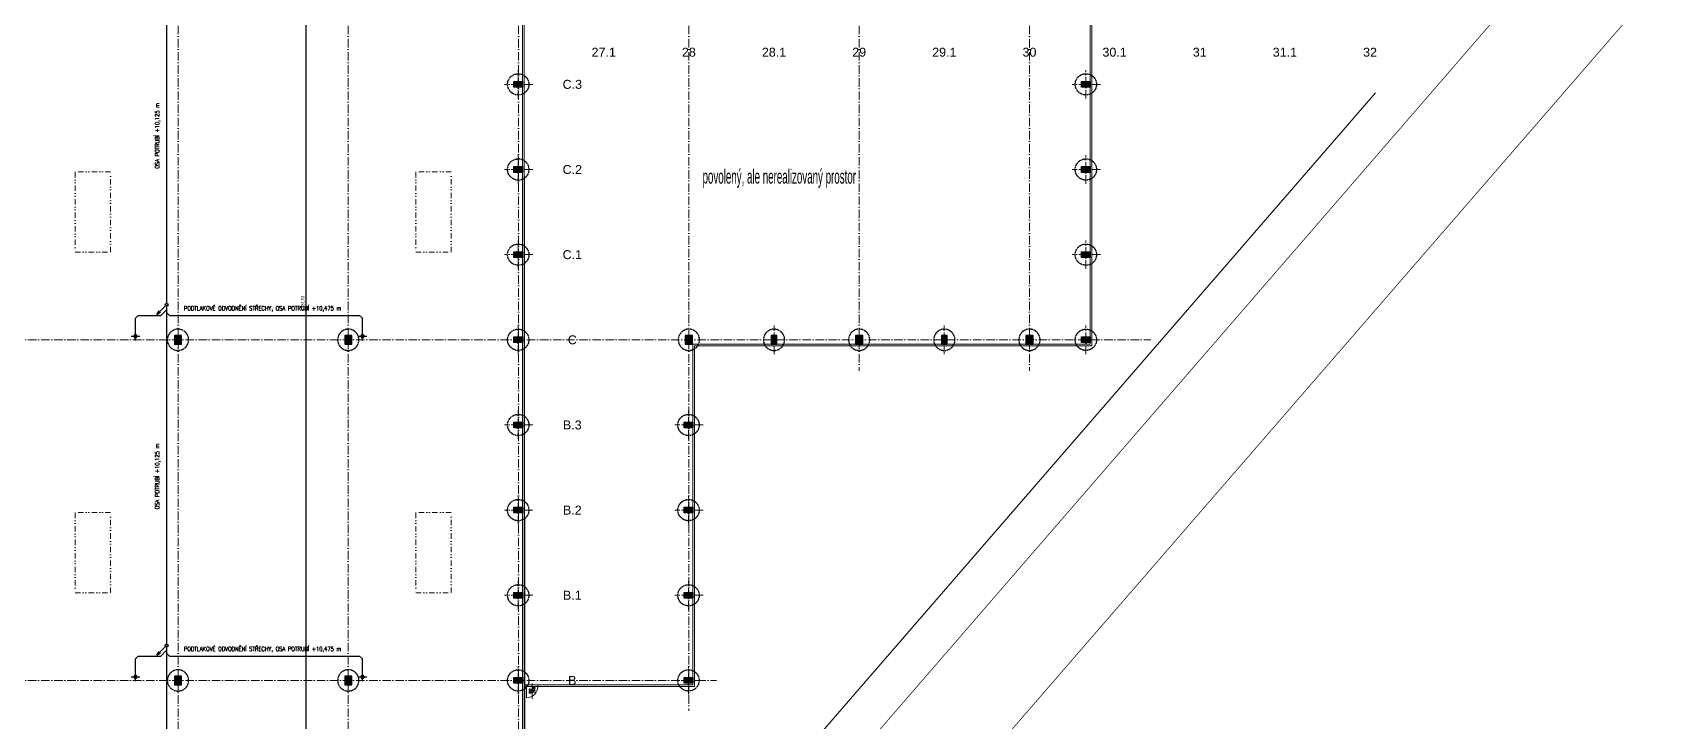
# Model space of a CAD drawing. Header units: millimetres. Extents: x 325046 to 1268204, y 1875583 to 2761998.
# Drawn here: x 983831 to 1098611, y 2492004 to 2540540 of the extents above; entities that cross this region are included whole.
import ezdxf
from ezdxf.enums import TextEntityAlignment as Align

# ---------------------------------------------------------------- set-up
doc = ezdxf.new("R2010")
doc.units = ezdxf.units.MM
doc.header["$LTSCALE"] = 100
doc.header["$PDMODE"] = 65
for name, pattern in [('ACAD_ISO05W100', [33, 24, -3, 0, -3, 0, -3]), ('ACAD_ISO10W100', [18.5, 12, -3, 0.5, -3]), ('DASHED', [0.75, 0.5, -0.25]), ('DIVIDE', [31.75, 12.7, -6.35, 0, -6.35, 0, -6.35]), ('SO02_F11anp01$0${ Leader Line}', [0])]:
    doc.linetypes.add(name, pattern=pattern)
for name, color, linetype, lineweight, true_color in [('DVEŘE - POPIS', 7, 'Continuous', 5, 0x008a22), ('Komunikace - obrys - páteřní - 2.etapa', 7, 'Continuous', 15, 0x901be4), ('Korabek-text', 7, 'Continuous', 0, 0x7a7a7a), ('Korabek-trasy', 7, 'Continuous', 30, 0x7478c3), ('Korabek-vpuste', 7, 'Continuous', 30, 0x6f7ceb), ('Manipulační - obrys - 1. etapa', 7, 'Continuous', 13, 0x1a63a8), ('otvory', 7, 'Continuous', 20, 0xb30000), ('Světlíky', 7, 'DIVIDE', 15, 0xf81696)]:
    doc.layers.add(name, color=color, linetype=linetype, lineweight=lineweight, true_color=true_color)
doc.layers.add('kóty 100', color=5, linetype='Continuous')
doc.layers.add('ŽB- SLOUPY', color=3, linetype='Continuous')
for name, color, linetype, lineweight in [('Objekty - osy', 5, 'ACAD_ISO10W100', 20), ('OBVODOVÝ PLÁŠŤ', 2, 'Continuous', 9), ('ŽB - Šraf-prefa', 253, 'Continuous', 13)]:
    doc.layers.add(name, color=color, linetype=linetype, lineweight=lineweight)
for name, color, linetype, true_color in [('POPIS MÍSTNOSTÍ', 7, 'Continuous', 0x072bf2), ('Popis OS', 7, 'Continuous', 0xbd0a5d), ('Příprava na dock', 7, 'Continuous', 0x616161)]:
    doc.layers.add(name, color=color, linetype=linetype, true_color=true_color)
doc.styles.add('ARIAL NARROW', font='ARIALN.TTF')
doc.styles.add('ARIL-TENKÝ', font='arial.ttf')
doc.styles.add('FSIMPLEX', font='simplex.shx')
doc.styles.add('ROMANS', font='romans.shx', dxfattribs={"width": 0.8})
doc.dimstyles.new('100', dxfattribs={"dimscale": 100, "dimtxt": 2.3, "dimasz": 1.5, "dimexe": 1, "dimexo": 4, "dimgap": 1, "dimtad": 1, "dimdec": 0, "dimzin": 0, "dimdsep": 46, "dimtxsty": 'ARIAL NARROW', "dimblk": 'ARCHTICK', "dimcen": 4, "dimdle": 1, "dimclrd": 256, "dimclre": 256, "dimclrt": 7, "dimadec": 0, "dimazin": 0, "dimtfac": 1, "dimtdec": 0, "dimtix": 1, "dimtofl": 0, "dimtmove": 0, "dimatfit": 2, "dimldrblk": 'OBLIQUE', "dimfxl": 1, "dimtolj": 1, "dimtzin": 0, "dimlwd": -1, "dimlwe": -1, "dimarcsym": 1})

# ---------------------------------------------------------------- blocks, each defined once
blk = doc.blocks.new('H1 PU')
at = {"layer": 'Příprava na dock', "linetype": 'DASHED', "ltscale": 1.5}
blk.add_circle((1537736, -4876565), 750, dxfattribs=at)
blk = doc.blocks.new('_ARCHTICK')
at = {"color": 0, "linetype": 'ByBlock', "const_width": 0.15}
blk.add_lwpolyline([(-0.5, -0.5), (0.5, 0.5)], dxfattribs=at)
blk = doc.blocks.new('*D351')
at = {"layer": 'Defpoints', "color": 0, "transparency": 16777216}
for p in [(1078474, 2590543), (1001625, 2452363), (1003087, 2452363)]:
    blk.add_point(p, dxfattribs=at)
at = {"layer": 'kóty 100', "transparency": 16777216}
for p, q in [((1003087, 2590643), (1003087, 2452263)), ((1078074, 2590543), (1002987, 2590543)), ((1002025, 2452363), (1003187, 2452363))]:
    blk.add_line(p, q, dxfattribs=at)
at = {"layer": 'kóty 100', "transparency": 16777216, "xscale": 150, "yscale": 150, "zscale": 150}
for p, rotation in [((1003087, 2590543), 90), ((1003087, 2452363), 270)]:
    blk.add_blockref('_ARCHTICK', p, dxfattribs=dict(at, rotation=rotation))
at = {"layer": 'kóty 100', "color": 7, "transparency": 16777216, "insert": (1002869, 2521453), "char_height": 230, "attachment_point": 5, "rotation": 90, "style": 'ARIAL NARROW'}
blk.add_mtext('\\A1;138179', dxfattribs=at)
blk = doc.blocks.new('_Oblique')
at = {"color": 0, "lineweight": -2}
blk.add_line((-0.5, -0.5), (0.5, 0.5), dxfattribs=at)
blk = doc.blocks.new('vpust_tučně')
at = {"layer": 'Korabek-vpuste'}
for p, q in [((52.896, 90.921), (53.396, 90.921)), ((53.146, 90.671), (53.146, 91.171))]:
    blk.add_line(p, q, dxfattribs=at)
for radius in [0.1, 0.075, 0.05]:
    blk.add_circle((53.146, 90.921), radius, dxfattribs=at)
blk = doc.blocks.new('A$C73023567')
at = {"layer": 'Korabek-trasy'}
for p, q in [((287475, 79215.6), (287475, 55415.6)), ((287475, 55315.6), (286777.7, 54618.2)), ((287475, 55215.6), (287475, 31415.6)), ((285475.3, 54565.6), (285275, 54365.2)), ((285275, 53095.6), (285275, 54365.2)), ((285475.3, 54565.6), (287074.3, 54565.6)), ((286777.7, 54618.2), (286948.4, 54892.8)), ((286777.7, 54618.2), (287052.3, 54788.9)), ((287475, 54966.2), (287074.3, 54565.6)), ((287475, 54765.9), (287675.3, 54565.6)), ((287675.3, 54565.6), (301074.7, 54565.6)), ((301074.7, 54565.6), (301275, 54365.2)), ((301275, 53095.6), (301275, 54365.2)), ((287475, 31315.6), (286777.7, 30618.2)), ((287475, 31215.6), (287475, 7415.6)), ((285475.3, 30565.6), (285275, 30365.2)), ((285275, 29095.6), (285275, 30365.2)), ((285475.3, 30565.6), (287074.3, 30565.6)), ((286777.7, 30618.2), (286948.4, 30892.8)), ((286777.7, 30618.2), (287052.3, 30788.9)), ((287475, 30966.2), (287074.3, 30565.6)), ((287475, 30765.9), (287675.3, 30565.6)), ((287675.3, 30565.6), (301074.7, 30565.6)), ((301074.7, 30565.6), (301275, 30365.2)), ((301275, 29095.6), (301275, 30365.2))]:
    blk.add_line(p, q, dxfattribs=at)
for centre in [(287475, 55315.6), (287475, 31315.6)]:
    blk.add_circle(centre, 100, dxfattribs=at)
at = {"layer": 'Korabek-vpuste', "xscale": -1200, "yscale": 1200, "zscale": 1200, "rotation": 270.0000000072112}
for p in [(176169.4, -10679.3), (192169.4, -10679.3), (176169.4, -34679.3), (192169.4, -34679.3)]:
    blk.add_blockref('vpust_tučně', p, dxfattribs=at)
at = {"layer": 'Korabek-text', "char_height": 300, "width": 28411.347, "attachment_point": 7, "style": 'ROMANS'}
for s, insert, rotation in [('OSA POTRUBÍ +10,125 m', (287048.2, 64901.8), 90), ('PODTLAKOVÉ ODVODNĚNÍ STŘECHY, OSA POTRUBÍ +10,475 m', (288695.9, 54827), 0), ('OSA POTRUBÍ +10,125 m', (287048.2, 40901.8), 90), ('PODTLAKOVÉ ODVODNĚNÍ STŘECHY, OSA POTRUBÍ +10,475 m', (288695.9, 30827), 0)]:
    blk.add_mtext(s, dxfattribs=dict(at, insert=insert, rotation=rotation))
blk = doc.blocks.new('A$C364165CE')
at = {"layer": 'otvory', "linetype": 'ACAD_ISO05W100', "ltscale": 0.12}
for p, q in [((0, 995), (900, 995)), ((0, 875), (900, 875))]:
    blk.add_line(p, q, dxfattribs=at)
at = {"layer": 'otvory'}
for p, q in [((50, 70), (50, 995)), ((850, 870), (850, 995))]:
    blk.add_line(p, q, dxfattribs=at)
at = {"layer": 'otvory', "ltscale": 2, "transparency": 33554687}
blk.add_line((450, 1074), (450, 0), dxfattribs=at)
blk.add_arc((50, 870), 800, 270, 0, dxfattribs=at)

msp = doc.modelspace()

# ---------------------------------------------------------------- hatches: boundary and pattern name
at = {"layer": 'ŽB - Šraf-prefa'}
h = msp.add_hatch(color=256, dxfattribs=at)
h.dxf.hatch_style = 1
h.paths.add_polyline_path([(1017753.7, 2536692.7), (1017753.7, 2537092.7), (1018353.7, 2537092.7), (1018353.7, 2536692.7)])
h = msp.add_hatch(color=256, dxfattribs=at)
h.dxf.hatch_style = 1
h.paths.add_polyline_path([(1057753.7, 2536692.7), (1057753.7, 2537092.7), (1058353.7, 2537092.7), (1058353.7, 2536692.7)])
h = msp.add_hatch(color=256, dxfattribs=at)
h.dxf.hatch_style = 1
h.paths.add_polyline_path([(1017753.7, 2530692.7), (1017753.7, 2531092.7), (1018353.7, 2531092.7), (1018353.7, 2530692.7)])
h = msp.add_hatch(color=256, dxfattribs=at)
h.dxf.hatch_style = 1
h.paths.add_polyline_path([(1057753.7, 2530692.7), (1057753.7, 2531092.7), (1058353.7, 2531092.7), (1058353.7, 2530692.7)])
h = msp.add_hatch(color=256, dxfattribs=at)
h.dxf.hatch_style = 1
h.paths.add_polyline_path([(1017753.7, 2524692.7), (1017753.7, 2525092.7), (1018353.7, 2525092.7), (1018353.7, 2524692.7)])
h = msp.add_hatch(color=256, dxfattribs=at)
h.dxf.hatch_style = 1
h.paths.add_polyline_path([(1057753.7, 2524692.7), (1057753.7, 2525092.7), (1058353.7, 2525092.7), (1058353.7, 2524692.7)])
h = msp.add_hatch(color=256, dxfattribs=at)
h.dxf.hatch_style = 1
h.paths.add_polyline_path([(993828.7, 2518592.7), (994328.7, 2518592.7), (994328.7, 2519192.7), (993828.7, 2519192.7)])
h = msp.add_hatch(color=256, dxfattribs=at)
h.dxf.hatch_style = 1
h.paths.add_polyline_path([(1005828.7, 2518592.7), (1006328.7, 2518592.7), (1006328.7, 2519192.7), (1005828.7, 2519192.7)])
h = msp.add_hatch(color=256, dxfattribs=at)
h.dxf.hatch_style = 1
h.paths.add_polyline_path([(1017753.7, 2518692.7), (1017753.7, 2519092.7), (1018353.7, 2519092.7), (1018353.7, 2518692.7)])
h = msp.add_hatch(color=256, dxfattribs=at)
h.dxf.hatch_style = 1
h.paths.add_polyline_path([(1029828.7, 2518592.7), (1030328.7, 2518592.7), (1030328.7, 2519192.7), (1029828.7, 2519192.7)])
h = msp.add_hatch(color=256, dxfattribs=at)
h.dxf.hatch_style = 1
h.paths.add_polyline_path([(1036278.7, 2519192.7), (1035878.7, 2519192.7), (1035878.7, 2518592.7), (1036278.7, 2518592.7)])
h = msp.add_hatch(color=256, dxfattribs=at)
h.dxf.hatch_style = 1
h.paths.add_polyline_path([(1041828.7, 2518592.7), (1042328.7, 2518592.7), (1042328.7, 2519192.7), (1041828.7, 2519192.7)])
h = msp.add_hatch(color=256, dxfattribs=at)
h.dxf.hatch_style = 1
h.paths.add_polyline_path([(1048278.7, 2519192.7), (1047878.7, 2519192.7), (1047878.7, 2518592.7), (1048278.7, 2518592.7)])
h = msp.add_hatch(color=256, dxfattribs=at)
h.dxf.hatch_style = 1
h.paths.add_polyline_path([(1053828.7, 2518592.7), (1054328.7, 2518592.7), (1054328.7, 2519192.7), (1053828.7, 2519192.7)])
h = msp.add_hatch(color=256, dxfattribs=at)
h.dxf.hatch_style = 1
h.paths.add_polyline_path([(1057753.7, 2518692.7), (1057753.7, 2519092.7), (1058353.7, 2519092.7), (1058353.7, 2518692.7)])
h = msp.add_hatch(color=256, dxfattribs=at)
h.dxf.hatch_style = 1
h.paths.add_polyline_path([(1017753.7, 2512692.7), (1017753.7, 2513092.7), (1018353.7, 2513092.7), (1018353.7, 2512692.7)])
h = msp.add_hatch(color=256, dxfattribs=at)
h.dxf.hatch_style = 1
h.paths.add_polyline_path([(1029753.7, 2512692.7), (1029753.7, 2513092.7), (1030353.7, 2513092.7), (1030353.7, 2512692.7)])
h = msp.add_hatch(color=256, dxfattribs=at)
h.dxf.hatch_style = 1
h.paths.add_polyline_path([(1017753.7, 2506692.7), (1017753.7, 2507092.7), (1018353.7, 2507092.7), (1018353.7, 2506692.7)])
h = msp.add_hatch(color=256, dxfattribs=at)
h.dxf.hatch_style = 1
h.paths.add_polyline_path([(1029753.7, 2506692.7), (1029753.7, 2507092.7), (1030353.7, 2507092.7), (1030353.7, 2506692.7)])
h = msp.add_hatch(color=256, dxfattribs=at)
h.dxf.hatch_style = 1
h.paths.add_polyline_path([(1017753.7, 2500692.7), (1017753.7, 2501092.7), (1018353.7, 2501092.7), (1018353.7, 2500692.7)])
h = msp.add_hatch(color=256, dxfattribs=at)
h.dxf.hatch_style = 1
h.paths.add_polyline_path([(1029753.7, 2500692.7), (1029753.7, 2501092.7), (1030353.7, 2501092.7), (1030353.7, 2500692.7)])
h = msp.add_hatch(color=256, dxfattribs=at)
h.dxf.hatch_style = 1
h.paths.add_polyline_path([(993828.7, 2494592.7), (994328.7, 2494592.7), (994328.7, 2495192.7), (993828.7, 2495192.7)])
h = msp.add_hatch(color=256, dxfattribs=at)
h.dxf.hatch_style = 1
h.paths.add_polyline_path([(1005828.7, 2494592.7), (1006328.7, 2494592.7), (1006328.7, 2495192.7), (1005828.7, 2495192.7)])
h = msp.add_hatch(color=256, dxfattribs=at)
h.dxf.hatch_style = 1
h.paths.add_polyline_path([(1017753.7, 2494692.7), (1017753.7, 2495092.7), (1018353.7, 2495092.7), (1018353.7, 2494692.7)])
h = msp.add_hatch(color=256, dxfattribs=at)
h.dxf.hatch_style = 1
h.paths.add_polyline_path([(1029753.7, 2494692.7), (1029753.7, 2495092.7), (1030353.7, 2495092.7), (1030353.7, 2494692.7)])

# ---------------------------------------------------------------- linework, layer by layer
at = {"layer": 'Komunikace - obrys - páteřní - 2.etapa', "const_width": 50}
msp.add_lwpolyline([(1129546.1, 2595580.2, -0.07339302), (1117962.2, 2577395.8), (1010692.8, 2453502.4, -0.21747442), (1001625.4, 2449363.4), (995601.3, 2449363.8), (995604.3, 2442362.9), (1001625, 2442362.7, 0.2174662), (1015981.1, 2448916.1), (1124136.4, 2573692.5, 0.06501851), (1135821.7, 2592479.1)], format="xyb", close=True, dxfattribs=at)
at = {"layer": 'Manipulační - obrys - 1. etapa'}
msp.add_lwpolyline([(1078473.7, 2536304.3), (1020165.4, 2469009.6), (1008323.1, 2455342.1, -0.2227545), (1001625.4, 2452363.4), (995702.1, 2452358.5), (995702.1, 2449363.8), (830802.7, 2449363.2, -0.18312869), (804292.9, 2459409.4, 0.37896646), (775131.9, 2459409.3, -0.18312821), (748622.2, 2449362.9), (705683.7, 2449362.8), (705683.7, 2470422.7), (1018473.7, 2470422.7), (1018513.7, 2494382.7), (1018473.7, 2542472.7), (1018473.7, 2542472.7), (1018473.7, 2542472.7), (1018473.7, 2542472.7), (1018578.7, 2542472.7)], format="xyb", dxfattribs=at)
at = {"layer": 'Objekty - osy', "ltscale": 0.5}
for points in [[(994078.7, 2591892.7), (994078.7, 2469892.7)], [(1006078.7, 2591892.7), (1006078.7, 2469892.7)], [(1018078.7, 2591892.7), (1018078.7, 2469892.7)], [(1030078.7, 2591892.7), (1030078.7, 2492743.5)], [(1042078.7, 2591892.7), (1042078.7, 2516706.9)], [(1054078.7, 2591892.7), (1054078.7, 2516706.9)], [(1018053.7, 2535892.7), (1018053.7, 2537892.7)], [(1058053.7, 2535892.7), (1058053.7, 2537892.7)], [(1019078.7, 2536892.7), (1017078.7, 2536892.7)], [(1059078.7, 2536892.7), (1057078.7, 2536892.7)], [(1018053.7, 2529892.7), (1018053.7, 2531892.7)], [(1058053.7, 2529892.7), (1058053.7, 2531892.7)], [(1019078.7, 2530892.7), (1017078.7, 2530892.7)], [(1059078.7, 2530892.7), (1057078.7, 2530892.7)], [(1018053.7, 2523892.7), (1018053.7, 2525892.7)], [(1058053.7, 2523892.7), (1058053.7, 2525892.7)], [(1019078.7, 2524892.7), (1017078.7, 2524892.7)], [(1059078.7, 2524892.7), (1057078.7, 2524892.7)], [(1018053.7, 2517892.7), (1018053.7, 2519892.7)], [(1036078.7, 2517892.7), (1036078.7, 2519892.7)], [(1048078.7, 2517892.7), (1048078.7, 2519892.7)], [(1058053.7, 2517892.7), (1058053.7, 2519892.7)], [(705078.7, 2518892.7), (1062634.1, 2518892.7)], [(1018053.7, 2511892.7), (1018053.7, 2513892.7)], [(1030053.7, 2511892.7), (1030053.7, 2513892.7)], [(1019078.7, 2512892.7), (1017078.7, 2512892.7)], [(1031078.7, 2512892.7), (1029078.7, 2512892.7)], [(1019078.7, 2506892.7), (1017078.7, 2506892.7)], [(1018053.7, 2505892.7), (1018053.7, 2507892.7)], [(1031078.7, 2506892.7), (1029078.7, 2506892.7)], [(1030053.7, 2505892.7), (1030053.7, 2507892.7)], [(1018053.7, 2499892.7), (1018053.7, 2501892.7)], [(1030053.7, 2499892.7), (1030053.7, 2501892.7)], [(1019078.7, 2500892.7), (1017078.7, 2500892.7)], [(1031078.7, 2500892.7), (1029078.7, 2500892.7)], [(1018053.7, 2493892.7), (1018053.7, 2495892.7)], [(1030053.7, 2493892.7), (1030053.7, 2495892.7)], [(705078.7, 2494892.7), (1032026.3, 2494892.7)], [(1031078.7, 2494892.7), (1029078.7, 2494892.7)]]:
    msp.add_lwpolyline(points, dxfattribs=at)
at = {"layer": 'OBVODOVÝ PLÁŠŤ'}
for points in [[(1007328.7, 2470542.7), (1018353.7, 2470542.7), (1018353.7, 2542592.7), (1018578.7, 2542592.7)], [(1018578.7, 2542472.7), (1018473.7, 2542472.7), (1018473.7, 2470422.7), (1007328.7, 2470422.7)], [(1058473.7, 2542472.7), (1058473.7, 2518472.7), (1030473.7, 2518472.7), (1030473.7, 2494472.7), (1018473.7, 2494472.7)], [(1058353.7, 2542472.7), (1058353.7, 2518592.7), (1030353.7, 2518592.7), (1030353.7, 2494592.7), (1018473.7, 2494592.7)]]:
    msp.add_lwpolyline(points, dxfattribs=at)
at = {"layer": 'Světlíky', "ltscale": 0.3}
for points in [[(986828.7, 2525067.7), (989328.7, 2525067.7), (989328.7, 2530717.7), (986828.7, 2530717.7)], [(1010828.7, 2525067.7), (1013328.7, 2525067.7), (1013328.7, 2530717.7), (1010828.7, 2530717.7)], [(986828.7, 2501067.7), (989328.7, 2501067.7), (989328.7, 2506717.7), (986828.7, 2506717.7)], [(1010828.7, 2501067.7), (1013328.7, 2501067.7), (1013328.7, 2506717.7), (1010828.7, 2506717.7)]]:
    msp.add_lwpolyline(points, close=True, dxfattribs=at)
at = {"layer": 'ŽB- SLOUPY'}
for points in [[(1017753.7, 2536692.7), (1017753.7, 2537092.7), (1018353.7, 2537092.7), (1018353.7, 2536692.7)], [(1057753.7, 2536692.7), (1057753.7, 2537092.7), (1058353.7, 2537092.7), (1058353.7, 2536692.7)], [(1017753.7, 2530692.7), (1017753.7, 2531092.7), (1018353.7, 2531092.7), (1018353.7, 2530692.7)], [(1057753.7, 2530692.7), (1057753.7, 2531092.7), (1058353.7, 2531092.7), (1058353.7, 2530692.7)], [(1017753.7, 2524692.7), (1017753.7, 2525092.7), (1018353.7, 2525092.7), (1018353.7, 2524692.7)], [(1057753.7, 2524692.7), (1057753.7, 2525092.7), (1058353.7, 2525092.7), (1058353.7, 2524692.7)], [(993828.7, 2518592.7), (994328.7, 2518592.7), (994328.7, 2519192.7), (993828.7, 2519192.7)], [(1005828.7, 2518592.7), (1006328.7, 2518592.7), (1006328.7, 2519192.7), (1005828.7, 2519192.7)], [(1017753.7, 2518692.7), (1017753.7, 2519092.7), (1018353.7, 2519092.7), (1018353.7, 2518692.7)], [(1029828.7, 2518592.7), (1030328.7, 2518592.7), (1030328.7, 2519192.7), (1029828.7, 2519192.7)], [(1036278.7, 2519192.7), (1035878.7, 2519192.7), (1035878.7, 2518592.7), (1036278.7, 2518592.7)], [(1041828.7, 2518592.7), (1042328.7, 2518592.7), (1042328.7, 2519192.7), (1041828.7, 2519192.7)], [(1048278.7, 2519192.7), (1047878.7, 2519192.7), (1047878.7, 2518592.7), (1048278.7, 2518592.7)], [(1053828.7, 2518592.7), (1054328.7, 2518592.7), (1054328.7, 2519192.7), (1053828.7, 2519192.7)], [(1057753.7, 2518692.7), (1057753.7, 2519092.7), (1058353.7, 2519092.7), (1058353.7, 2518692.7)], [(1017753.7, 2512692.7), (1017753.7, 2513092.7), (1018353.7, 2513092.7), (1018353.7, 2512692.7)], [(1029753.7, 2512692.7), (1029753.7, 2513092.7), (1030353.7, 2513092.7), (1030353.7, 2512692.7)], [(1017753.7, 2506692.7), (1017753.7, 2507092.7), (1018353.7, 2507092.7), (1018353.7, 2506692.7)], [(1029753.7, 2506692.7), (1029753.7, 2507092.7), (1030353.7, 2507092.7), (1030353.7, 2506692.7)], [(1017753.7, 2500692.7), (1017753.7, 2501092.7), (1018353.7, 2501092.7), (1018353.7, 2500692.7)], [(1029753.7, 2500692.7), (1029753.7, 2501092.7), (1030353.7, 2501092.7), (1030353.7, 2500692.7)], [(993828.7, 2494592.7), (994328.7, 2494592.7), (994328.7, 2495192.7), (993828.7, 2495192.7)], [(1005828.7, 2494592.7), (1006328.7, 2494592.7), (1006328.7, 2495192.7), (1005828.7, 2495192.7)], [(1017753.7, 2494692.7), (1017753.7, 2495092.7), (1018353.7, 2495092.7), (1018353.7, 2494692.7)], [(1029753.7, 2494692.7), (1029753.7, 2495092.7), (1030353.7, 2495092.7), (1030353.7, 2494692.7)]]:
    msp.add_lwpolyline(points, close=True, dxfattribs=at)

# ---------------------------------------------------------------- block references
at = {"layer": 'Korabek-trasy', "linetype": 'SO02_F11anp01$0${ Leader Line}'}
msp.add_blockref('A$C73023567', (705803.7, 2466047.2), dxfattribs=at)
at = {"layer": 'otvory', "ltscale": 100}
msp.add_blockref('A$C364165CE', (1018578.7, 2493598.1), dxfattribs=at)
at = {"layer": 'Příprava na dock', "rotation": 270.0000000000001}
for p in [(5894618.7, 4074628.7), (5934618.7, 4074628.7), (5894618.7, 4068628.7), (5934618.7, 4068628.7), (5894618.7, 4062628.7), (5934618.7, 4062628.7), (5894618.7, 4056628.7), (5934618.7, 4056628.7), (5894618.7, 4050628.7), (5906618.7, 4050628.7), (5894618.7, 4044628.7), (5906618.7, 4044628.7), (5894618.7, 4038628.7), (5906618.7, 4038628.7), (5894618.7, 4032628.7), (5906618.7, 4032628.7)]:
    msp.add_blockref('H1 PU', p, dxfattribs=at)
at = {"layer": 'Příprava na dock', "xscale": -1, "rotation": 89.99999999999993}
for p in [(-3882486.3, 4056628.7), (-3870486.3, 4056628.7), (-3846486.3, 4056628.7), (-3840486.3, 4056628.7), (-3834486.3, 4056628.7), (-3828486.3, 4056628.7), (-3822486.3, 4056628.7), (-3882486.3, 4032628.7), (-3870486.3, 4032628.7)]:
    msp.add_blockref('H1 PU', p, dxfattribs=at)

# ---------------------------------------------------------------- texts
at = {"layer": 'DVEŘE - POPIS', "style": 'FSIMPLEX', "width": 0.8}
for s, p in [('800', (1018967.6, 2493968.6)), ('2100', (1019237.7, 2494014.1))]:
    msp.add_text(s, height=150, rotation=90, dxfattribs=at).set_placement(p)
at = {"layer": 'POPIS MÍSTNOSTÍ', "style": 'ARIAL NARROW', "width": 0.6}
msp.add_text('povolený, ale nerealizovaný prostor', height=1000, dxfattribs=at).set_placement((1031042.5, 2529898.9))
at = {"layer": 'Popis OS', "linetype": 'ByBlock', "style": 'ARIL-TENKÝ'}
for s, p in [('27.1', (1024078.7, 2539157.7)), ('28', (1030078.7, 2539157.7)), ('28.1', (1036078.7, 2539157.7)), ('29', (1042078.7, 2539157.7)), ('29.1', (1048078.7, 2539157.7)), ('30', (1054078.7, 2539157.7)), ('30.1', (1060078.7, 2539157.7)), ('31', (1066078.7, 2539157.7)), ('31.1', (1072078.7, 2539157.7)), ('32', (1078078.7, 2539157.7)), ('C.3', (1021863.7, 2536892.7)), ('C.2', (1021863.7, 2530892.7)), ('C.1', (1021863.7, 2524892.7)), ('C', (1021863.7, 2518892.7)), ('B.3', (1021863.7, 2512892.7)), ('B.2', (1021863.7, 2506892.7)), ('B.1', (1021863.7, 2500892.7)), ('B', (1021863.7, 2494892.7))]:
    msp.add_text(s, height=630, dxfattribs=at).set_placement(p, align=Align.MIDDLE_CENTER)

# ---------------------------------------------------------------- dimensions: what is measured, and where the dimension line sits
at = {"layer": 'kóty 100'}
dim = msp.add_linear_dim(base=(1003086.6, 2452363.4), p1=(1078473.7, 2590542.7), p2=(1001625.4, 2452363.4), angle=90, dimstyle='100', override={"dimtmove": 1}, dxfattribs=at)
dim.commit()
dim.dimension.update_dxf_attribs({"geometry": '*D351', "text_midpoint": (1002869.2, 2521453.1)})

doc.saveas('drawing.dxf')
